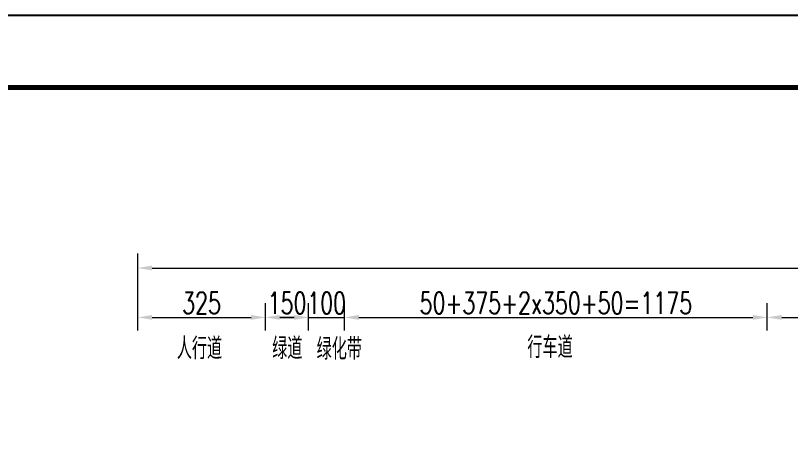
# Model space of a CAD drawing. Extents: x 941299 to 942979, y 2579300 to 2579597.
# Drawn here: x 942649.2 to 942757, y 2579538.3 to 2579596.9 of the extents above; entities that cross this region are included whole.
import ezdxf

# ---------------------------------------------------------------- set-up
doc = ezdxf.new("R2010")
doc.units = 0
doc.layers.get('0').update_dxf_attribs({"linetype": 'CONTINUOUS'})
doc.layers.get('Defpoints').update_dxf_attribs({"linetype": 'CONTINUOUS'})
doc.layers.add('图框', color=7, linetype='CONTINUOUS')
doc.layers.add('文字', color=7, linetype='CONTINUOUS')
doc.layers.add('标注', color=4, linetype='CONTINUOUS', lineweight=15)
doc.styles.get("Standard").update_dxf_attribs({"font": 'simplex1.shx', "width": 0.7, "bigfont": 'hztxt.shx'})
doc.dimstyles.new('比例1：200', dxfattribs={"dimtxt": 3, "dimasz": 2, "dimexe": 2, "dimexo": 1, "dimgap": 0.5, "dimtad": 1, "dimlfac": 20, "dimzin": 13, "dimdsep": 46, "dimtxsty": 'Standard', "dimcen": -0.09, "dimclrd": 4, "dimclre": 4, "dimclrt": 7, "dimaunit": 1, "dimadec": 0, "dimazin": 0, "dimtfac": 0.0005, "dimtix": 1, "dimtmove": 2, "dimatfit": 3, "dimfxl": 0, "dimtolj": 1, "dimtzin": 13, "dimlwd": -1, "dimlwe": -1, "dimarcsym": 0})

# ---------------------------------------------------------------- blocks, each defined once
blk = doc.blocks.new('*D101')
at = {"layer": 'Defpoints', "color": 0}
for p in [(942891.22, 2579561.74), (942666.23, 2579554.87), (942891.22, 2579554.64)]:
    blk.add_point(p, dxfattribs=at)
at = {"layer": '标注', "color": 4}
for p, q in [((942666.23, 2579555.87), (942666.23, 2579563.74)), ((942891.22, 2579555.64), (942891.22, 2579563.74)), ((942668.23, 2579561.74), (942889.22, 2579561.74))]:
    blk.add_line(p, q, dxfattribs=at)
for points in [[(942668.23, 2579562.08), (942668.23, 2579561.41), (942666.23, 2579561.74)], [(942889.22, 2579562.08), (942889.22, 2579561.41), (942891.22, 2579561.74)]]:
    blk.add_solid(points, dxfattribs=at)
at = {"layer": '标注', "color": 7, "insert": (942778.72, 2579563.74), "char_height": 3, "attachment_point": 5}
blk.add_mtext('\\A1;道路总宽45m', dxfattribs=at)
blk = doc.blocks.new('*D103')
at = {"layer": 'Defpoints', "color": 0}
for p in [(942803.73, 2579554.87), (942753.73, 2579552.06), (942803.73, 2579552.06)]:
    blk.add_point(p, dxfattribs=at)
at = {"layer": '标注', "color": 4}
for p, q in [((942753.73, 2579553.06), (942753.73, 2579556.87)), ((942803.73, 2579553.06), (942803.73, 2579556.87)), ((942755.73, 2579554.87), (942801.73, 2579554.87))]:
    blk.add_line(p, q, dxfattribs=at)
for points in [[(942755.73, 2579555.21), (942755.73, 2579554.54), (942753.73, 2579554.87)], [(942801.73, 2579555.21), (942801.73, 2579554.54), (942803.73, 2579554.87)]]:
    blk.add_solid(points, dxfattribs=at)
at = {"layer": '标注', "color": 7, "insert": (942778.73, 2579556.87), "char_height": 3, "attachment_point": 5}
blk.add_mtext('\\A1;1000', dxfattribs=at)
blk = doc.blocks.new('*D104')
at = {"layer": 'Defpoints', "color": 0}
for p in [(942694.98, 2579554.87), (942689.98, 2579552.06), (942694.98, 2579552.06)]:
    blk.add_point(p, dxfattribs=at)
at = {"layer": '标注', "color": 4}
for p, q in [((942689.98, 2579553.06), (942689.98, 2579556.87)), ((942694.98, 2579553.06), (942694.98, 2579556.87)), ((942687.98, 2579554.87), (942685.98, 2579554.87)), ((942689.98, 2579554.87), (942694.98, 2579554.87)), ((942696.98, 2579554.87), (942698.98, 2579554.87))]:
    blk.add_line(p, q, dxfattribs=at)
for points in [[(942687.98, 2579555.21), (942687.98, 2579554.54), (942689.98, 2579554.87)], [(942696.98, 2579555.21), (942696.98, 2579554.54), (942694.98, 2579554.87)]]:
    blk.add_solid(points, dxfattribs=at)
at = {"layer": '标注', "color": 7, "insert": (942692.48, 2579556.87), "char_height": 3, "attachment_point": 5}
blk.add_mtext('\\A1;100', dxfattribs=at)
blk = doc.blocks.new('*D106')
at = {"layer": 'Defpoints', "color": 0}
for p in [(942683.98, 2579554.87), (942666.23, 2579552.06), (942683.98, 2579552.06)]:
    blk.add_point(p, dxfattribs=at)
at = {"layer": '标注', "color": 4}
for p, q in [((942666.23, 2579553.06), (942666.23, 2579556.87)), ((942683.98, 2579553.06), (942683.98, 2579556.87)), ((942668.23, 2579554.87), (942681.98, 2579554.87))]:
    blk.add_line(p, q, dxfattribs=at)
for points in [[(942668.23, 2579555.21), (942668.23, 2579554.54), (942666.23, 2579554.87)], [(942681.98, 2579555.21), (942681.98, 2579554.54), (942683.98, 2579554.87)]]:
    blk.add_solid(points, dxfattribs=at)
at = {"layer": '标注', "color": 7, "insert": (942675.1, 2579556.87), "char_height": 3, "attachment_point": 5}
blk.add_mtext('\\A1;325', dxfattribs=at)
blk = doc.blocks.new('*D107')
at = {"layer": 'Defpoints', "color": 0}
for p in [(942689.98, 2579554.87), (942683.98, 2579552.06), (942689.98, 2579552.06)]:
    blk.add_point(p, dxfattribs=at)
at = {"layer": '标注', "color": 4}
for p, q in [((942683.98, 2579553.06), (942683.98, 2579556.87)), ((942689.98, 2579553.06), (942689.98, 2579556.87)), ((942685.98, 2579554.87), (942687.98, 2579554.87))]:
    blk.add_line(p, q, dxfattribs=at)
for points in [[(942685.98, 2579555.21), (942685.98, 2579554.54), (942683.98, 2579554.87)], [(942687.98, 2579555.21), (942687.98, 2579554.54), (942689.98, 2579554.87)]]:
    blk.add_solid(points, dxfattribs=at)
at = {"layer": '标注', "color": 7, "insert": (942686.98, 2579556.87), "char_height": 3, "attachment_point": 5}
blk.add_mtext('\\A1;150', dxfattribs=at)
blk = doc.blocks.new('*D110')
at = {"layer": 'Defpoints', "color": 0}
for p in [(942753.73, 2579554.87), (942694.98, 2579552.06), (942753.73, 2579552.06)]:
    blk.add_point(p, dxfattribs=at)
at = {"layer": '标注', "color": 4}
for p, q in [((942694.98, 2579553.06), (942694.98, 2579556.87)), ((942753.73, 2579553.06), (942753.73, 2579556.87)), ((942696.98, 2579554.87), (942751.73, 2579554.87))]:
    blk.add_line(p, q, dxfattribs=at)
for points in [[(942696.98, 2579555.21), (942696.98, 2579554.54), (942694.98, 2579554.87)], [(942751.73, 2579555.21), (942751.73, 2579554.54), (942753.73, 2579554.87)]]:
    blk.add_solid(points, dxfattribs=at)
at = {"layer": '标注', "color": 7, "insert": (942724.35, 2579556.87), "char_height": 3, "attachment_point": 5}
blk.add_mtext('\\A1;50+375+2x350+50=1175', dxfattribs=at)

msp = doc.modelspace()

# ---------------------------------------------------------------- linework, layer by layer
msp.add_lwpolyline([(942978.72533, 2579299.85013), (942978.72533, 2579596.85013), (942558.72533, 2579596.85013), (942558.72533, 2579299.85013)], close=True)
msp.add_lwpolyline([(942978.72533, 2579299.85013), (942978.72533, 2579596.85013), (942558.72533, 2579596.85013), (942558.72533, 2579299.85013)], close=True)
at = {"layer": '图框', "const_width": 0.7}
msp.add_lwpolyline([(942968.72533, 2579586.85013), (942588.72533, 2579586.85013), (942588.72533, 2579309.85013), (942968.72533, 2579309.85013), (942968.72533, 2579586.85013)], dxfattribs=at)

# ---------------------------------------------------------------- texts
at = {"layer": '文字', "width": 0.7}
for s, p in [('人行道', (942671.66242, 2579549.06188)), ('绿道', (942684.92169, 2579549.06188)), ('绿化带', (942691.09597, 2579548.97906)), ('行车道', (942720.38079, 2579549.21799))]:
    msp.add_text(s, height=3, dxfattribs=at).set_placement(p)

# ---------------------------------------------------------------- dimensions: what is measured, and where the dimension line sits
at = {"layer": '标注'}
for base, p1, p2, text, picture, middle in [((942891.21705, 2579561.74365), (942666.22533, 2579554.87243), (942891.21705, 2579554.63889), '道路总宽45m', '*D101', (942778.72119, 2579563.74365)), ((942683.97533, 2579554.87243), (942666.22533, 2579552.05756), (942683.97533, 2579552.05756), '325', '*D106', (942675.10033, 2579556.87243)), ((942689.97533, 2579554.87243), (942683.97533, 2579552.05756), (942689.97533, 2579552.05756), '150', '*D107', (942686.97533, 2579556.87243))]:
    dim = msp.add_linear_dim(base=base, p1=p1, p2=p2, text=text, dimstyle='比例1：200', override={"dimtxsty": 'Standard'}, dxfattribs=at)
    dim.commit()
    dim.dimension.update_dxf_attribs({"geometry": picture, "text_midpoint": middle})
for base, p1, p2, picture, middle in [((942694.97533, 2579554.87243), (942689.97533, 2579552.05756), (942694.97533, 2579552.05756), '*D104', (942692.47533, 2579556.87243)), ((942803.72533, 2579554.87243), (942753.72533, 2579552.05756), (942803.72533, 2579552.05756), '*D103', (942778.72533, 2579556.87243))]:
    dim = msp.add_linear_dim(base=base, p1=p1, p2=p2, dimstyle='比例1：200', override={"dimtxsty": 'Standard'}, dxfattribs=at)
    dim.commit()
    dim.dimension.update_dxf_attribs({"geometry": picture, "text_midpoint": middle})
dim = msp.add_linear_dim(base=(942753.72533, 2579554.87243), p1=(942694.97533, 2579552.05756), p2=(942753.72533, 2579552.05756), angle=180, text='50+375+2x350+50=1175', dimstyle='比例1：200', override={"dimtxsty": 'Standard'}, dxfattribs=at)
dim.commit()
dim.dimension.update_dxf_attribs({"geometry": '*D110', "text_midpoint": (942724.35033, 2579556.87243)})

doc.saveas('drawing.dxf')
